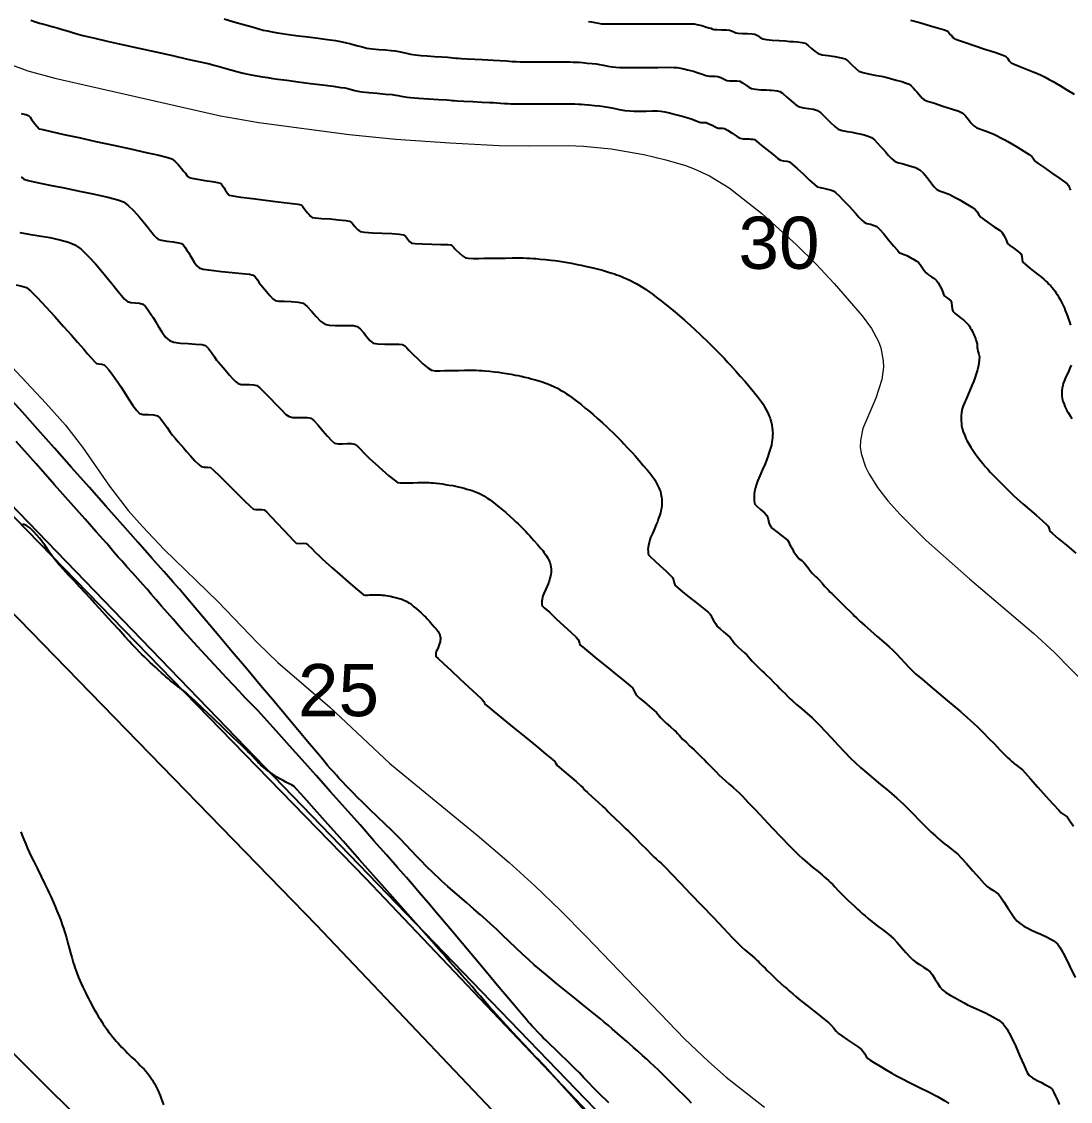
# Model space of a CAD drawing. Extents: x 27 to 849, y 0 to 853.
# Drawn here: x 268.1 to 370.2, y 203.5 to 308.7 of the extents above; entities that cross this region are included whole.
import ezdxf
from ezdxf.enums import TextEntityAlignment as Align

# ---------------------------------------------------------------- set-up
doc = ezdxf.new("R2010")
doc.units = 0
doc.header["$LTSCALE"] = 2
for name, color, linetype in [('Curva 1 m', 5, 'Continuous'), ('Curva Mestra', 1, 'Continuous'), ('TRA_Trecho_Rodoviario_L', 7, 'Continuous'), ('TXT - TEXTO 01', 142, 'Continuous')]:
    doc.layers.add(name, color=color, linetype=linetype)
doc.styles.add('ARIAL', font='arial.ttf')

msp = doc.modelspace()

# ---------------------------------------------------------------- linework, layer by layer
at = {"extrusion": (-0.049704, 0.050571, 0.997483), "elevation": -45.88}
msp.add_lwpolyline([(-371.68, 250.55), (-374.36, -58.63), (-849.75, -54.52), (-847.07, 254.67)], close=True, dxfattribs=at)
at = {"layer": 'Curva 1 m', "linetype": 'Continuous', "lineweight": -3}
for points, elevation in [([(268.99, 308.84), (269.44, 308.68), (269.82, 308.57), (270.25, 308.45), (270.71, 308.32), (271.15, 308.21), (271.53, 308.1), (271.92, 307.98), (272.42, 307.83), (272.95, 307.67), (273.46, 307.52), (273.9, 307.4), (274.33, 307.3), (275.2, 307.1), (276.42, 306.82), (277.88, 306.49), (279.49, 306.13), (281.15, 305.76), (282.77, 305.4), (284.24, 305.07), (285.47, 304.79), (286.36, 304.59), (286.81, 304.48), (287.3, 304.35), (287.86, 304.18), (288.46, 304.01), (289.02, 303.85), (289.52, 303.72), (289.94, 303.63), (290.44, 303.54), (290.99, 303.44), (291.55, 303.34), (292.07, 303.26), (292.53, 303.18), (293.04, 303.11), (293.91, 303), (295.01, 302.85), (296.2, 302.7), (297.38, 302.55), (298.41, 302.41), (299.17, 302.31), (299.54, 302.26), (299.84, 302.19), (300.18, 302.09), (300.53, 302), (300.83, 301.93), (301.21, 301.88), (301.89, 301.81), (302.71, 301.73), (303.52, 301.66), (304.17, 301.6), (304.48, 301.56), (304.75, 301.51), (305.04, 301.45), (305.23, 301.41), (305.42, 301.38), (305.61, 301.35), (305.95, 301.33), (306.72, 301.27), (307.71, 301.2), (308.7, 301.13), (309.48, 301.08), (309.82, 301.06), (310, 301.04), (310.19, 301.02), (310.48, 301), (311.15, 300.97), (312.01, 300.93), (312.9, 300.88), (313.63, 300.85), (314.04, 300.82), (314.35, 300.8), (314.72, 300.78), (315.09, 300.75), (315.41, 300.74), (315.73, 300.72), (316.2, 300.71), (316.73, 300.7), (317.25, 300.69), (317.68, 300.69), (318.11, 300.69), (318.72, 300.7), (319.39, 300.7), (320.03, 300.71), (320.53, 300.72), (320.78, 300.72), (320.98, 300.72), (321.2, 300.71), (321.4, 300.71), (321.61, 300.7), (321.94, 300.69), (322.3, 300.68), (322.6, 300.67), (322.89, 300.64), (323.33, 300.6), (323.85, 300.55), (324.35, 300.5), (324.76, 300.45), (325.18, 300.38), (325.71, 300.28), (326.28, 300.16), (326.83, 300.07), (327.31, 300.01), (327.73, 299.99), (328.28, 299.99), (328.89, 300), (329.48, 300.01), (329.97, 300.02), (330.31, 300), (330.71, 299.93), (331.17, 299.82), (331.63, 299.71), (332, 299.61), (332.4, 299.5), (332.86, 299.36), (333.29, 299.23), (333.55, 299.15), (333.78, 299.06), (334.04, 298.96), (334.23, 298.9), (334.39, 298.89), (334.57, 298.89), (334.73, 298.88), (334.94, 298.79), (335.31, 298.61), (335.68, 298.44), (335.91, 298.34), (336.11, 298.32), (336.34, 298.32), (336.54, 298.3), (336.81, 298.14), (337.28, 297.84), (337.75, 297.53), (338.06, 297.36), (338.35, 297.31), (338.7, 297.29), (338.94, 297.28), (339.1, 297.27), (339.28, 297.25), (339.44, 297.22), (339.65, 297.06), (340.1, 296.69), (340.67, 296.23), (341.25, 295.76), (341.73, 295.39), (341.98, 295.21), (342.26, 295.15), (342.58, 295.11), (342.86, 295.04), (343.11, 294.83), (343.6, 294.39), (344.21, 293.84), (344.81, 293.28), (345.3, 292.84), (345.56, 292.63), (345.83, 292.54), (346.16, 292.48), (346.43, 292.43), (346.68, 292.37), (346.95, 292.3), (347.18, 292.21), (347.37, 292.05), (347.68, 291.75), (348.05, 291.37), (348.41, 291), (348.7, 290.7), (348.97, 290.41), (349.28, 290.05), (349.61, 289.68), (349.9, 289.37), (350.12, 289.18), (350.4, 289.06), (350.75, 288.97), (351.1, 288.87), (351.37, 288.75), (351.62, 288.51), (352.03, 288.04), (352.51, 287.46), (352.99, 286.89), (353.36, 286.44), (353.55, 286.23), (353.76, 286.13), (354.01, 286.03), (354.2, 285.96), (354.35, 285.89), (354.51, 285.8), (354.66, 285.72), (354.87, 285.6), (355.18, 285.42), (355.43, 285.24), (355.59, 285.05), (355.77, 284.76), (355.97, 284.47), (356.15, 284.24), (356.38, 284.06), (356.68, 283.87), (356.97, 283.69), (357.18, 283.51), (357.34, 283.28), (357.51, 282.98), (357.65, 282.69), (357.73, 282.51), (357.79, 282.35), (357.85, 282.16), (357.92, 282.01), (358.1, 281.87), (358.38, 281.69), (358.58, 281.51), (358.64, 281.31), (358.67, 281.02), (358.7, 280.73), (358.77, 280.51), (358.98, 280.29), (359.32, 280.02), (359.65, 279.77), (359.82, 279.65), (359.94, 279.54), (360.05, 279.42), (360.16, 279.3), (360.27, 279.17), (360.37, 279.04), (360.46, 278.89), (360.54, 278.76), (360.64, 278.58), (360.71, 278.44), (360.78, 278.29), (360.85, 278.14), (360.9, 278.02), (360.96, 277.85), (361.01, 277.71), (361.08, 277.52), (361.14, 277.32), (361.14, 277.17), (361.14, 276.98), (361.15, 276.82), (361.21, 276.61), (361.3, 276.33), (361.36, 276.07), (361.34, 275.78), (361.29, 275.41), (361.23, 275.08), (361.16, 274.8), (361.03, 274.4), (360.9, 273.98), (360.77, 273.63), (360.62, 273.27), (360.38, 272.72), (360.12, 272.11), (359.89, 271.59), (359.77, 271.29), (359.68, 270.99), (359.61, 270.64), (359.56, 270.33), (359.56, 270.1), (359.56, 269.83), (359.59, 269.56), (359.62, 269.33), (359.68, 269.08), (359.78, 268.77), (359.89, 268.48), (359.96, 268.29), (360.04, 268.12), (360.13, 267.93), (360.22, 267.76), (360.33, 267.58), (360.51, 267.28), (360.71, 266.96), (360.89, 266.69), (361.06, 266.45), (361.28, 266.16), (361.51, 265.88), (361.71, 265.63), (361.91, 265.39), (362.16, 265.11), (362.41, 264.83), (362.63, 264.59), (362.88, 264.33), (363.3, 263.92), (363.79, 263.43), (364.28, 262.95), (364.68, 262.57), (365.04, 262.24), (365.58, 261.76), (366.22, 261.2), (366.87, 260.63), (367.45, 260.12), (367.87, 259.75), (368.05, 259.57), (368.11, 259.42), (368.16, 259.23), (368.22, 259.07), (368.46, 258.86), (369.03, 258.38), (369.82, 257.71), (370.73, 256.94)], 31), ([(287.79, 308.97), (288.74, 308.7), (289.68, 308.43), (290.52, 308.19), (291.19, 308), (291.6, 307.89), (292.01, 307.81), (292.48, 307.72), (292.98, 307.63), (293.45, 307.55), (293.86, 307.49), (294.3, 307.43), (295.04, 307.33), (295.96, 307.22), (296.95, 307.09), (297.88, 306.97), (298.64, 306.87), (299.12, 306.79), (299.59, 306.69), (300.13, 306.54), (300.69, 306.38), (301.23, 306.24), (301.7, 306.13), (302.22, 306.07), (302.85, 306), (303.5, 305.95), (304.07, 305.9), (304.44, 305.86), (304.82, 305.79), (305.27, 305.69), (305.68, 305.6), (305.94, 305.55), (306.18, 305.51), (306.45, 305.47), (306.69, 305.44), (306.98, 305.41), (307.56, 305.37), (308.27, 305.32), (308.99, 305.28), (309.56, 305.24), (309.85, 305.22), (310.09, 305.19), (310.36, 305.16), (310.6, 305.14), (310.9, 305.12), (311.49, 305.09), (312.21, 305.06), (312.92, 305.02), (313.48, 304.99), (314.01, 304.96), (314.64, 304.92), (315.28, 304.88), (315.84, 304.84), (316.23, 304.82), (316.63, 304.8), (317.08, 304.79), (317.54, 304.79), (317.94, 304.78), (318.32, 304.78), (318.85, 304.79), (319.43, 304.8), (319.93, 304.8), (320.26, 304.81), (320.56, 304.8), (320.92, 304.8), (321.26, 304.79), (321.51, 304.78), (321.79, 304.77), (322.12, 304.76), (322.4, 304.75), (322.7, 304.73), (323.14, 304.68), (323.63, 304.63), (324.03, 304.59), (324.34, 304.53), (324.74, 304.46), (325.17, 304.37), (325.58, 304.3), (325.93, 304.26), (326.32, 304.24), (327.04, 304.24), (327.97, 304.24), (329, 304.25), (330.02, 304.25), (330.92, 304.26), (331.6, 304.25), (331.93, 304.24), (332.23, 304.19), (332.58, 304.11), (332.93, 304.02), (333.21, 303.95), (333.5, 303.87), (333.85, 303.76), (334.17, 303.67), (334.37, 303.6), (334.53, 303.54), (334.71, 303.47), (334.88, 303.42), (335.06, 303.41), (335.33, 303.41), (335.63, 303.41), (335.88, 303.38), (336.16, 303.27), (336.48, 303.1), (336.76, 302.98), (337.02, 302.95), (337.37, 302.95), (337.72, 302.94), (338.01, 302.9), (338.28, 302.76), (338.58, 302.55), (338.88, 302.33), (339.16, 302.19), (339.53, 302.12), (340.06, 302.08), (340.57, 302.06), (340.91, 302.04), (341.14, 302.02), (341.42, 302), (341.69, 301.96), (341.91, 301.91), (342.16, 301.73), (342.56, 301.39), (343.03, 300.99), (343.48, 300.62), (343.82, 300.4), (344.21, 300.3), (344.69, 300.24), (345.18, 300.17), (345.57, 300.06), (345.89, 299.82), (346.34, 299.4), (346.82, 298.92), (347.26, 298.5), (347.59, 298.25), (347.98, 298.12), (348.47, 298.02), (348.95, 297.94), (349.34, 297.86), (349.7, 297.77), (350.11, 297.67), (350.52, 297.56), (350.84, 297.41), (351.12, 297.19), (351.43, 296.88), (351.73, 296.55), (351.98, 296.28), (352.22, 296.01), (352.49, 295.68), (352.78, 295.37), (353.05, 295.14), (353.38, 295), (353.92, 294.85), (354.53, 294.68), (355.11, 294.49), (355.55, 294.28), (355.89, 293.96), (356.27, 293.52), (356.63, 293.04), (356.95, 292.63), (357.18, 292.39), (357.47, 292.23), (357.84, 292.09), (358.21, 291.96), (358.47, 291.86), (358.69, 291.75), (358.93, 291.63), (359.18, 291.5), (359.39, 291.38), (359.71, 291.19), (360.19, 290.91), (360.66, 290.61), (360.94, 290.41), (361.12, 290.18), (361.3, 289.9), (361.48, 289.66), (361.75, 289.46), (362.24, 289.12), (362.8, 288.74), (363.29, 288.41), (363.54, 288.21), (363.7, 287.96), (363.86, 287.66), (363.95, 287.46), (364.02, 287.27), (364.09, 287.09), (364.31, 286.92), (364.74, 286.61), (365.17, 286.29), (365.41, 286.07), (365.47, 285.84), (365.5, 285.55), (365.56, 285.32), (365.8, 285.09), (366.3, 284.68), (366.89, 284.21), (367.39, 283.81), (367.65, 283.6), (367.8, 283.46), (367.97, 283.3), (368.12, 283.15), (368.26, 283), (368.42, 282.82), (368.55, 282.65), (368.68, 282.48), (368.82, 282.28), (368.94, 282.1), (369.05, 281.92), (369.2, 281.65), (369.34, 281.38), (369.44, 281.2), (369.53, 281.01), (369.63, 280.79), (369.71, 280.59), (369.81, 280.34), (369.94, 280.01), (370.04, 279.74), (370.13, 279.46), (370.23, 279.15)], 32), ([(323.29, 308.72), (323.56, 308.68), (323.91, 308.61), (324.26, 308.55), (324.56, 308.5), (324.95, 308.5), (325.81, 308.49), (327, 308.49), (328.38, 308.49), (329.83, 308.5), (331.2, 308.5), (332.37, 308.5), (333.2, 308.49), (333.56, 308.49), (333.84, 308.44), (334.15, 308.36), (334.41, 308.29), (334.68, 308.21), (334.99, 308.12), (335.18, 308.06), (335.35, 307.99), (335.52, 307.94), (335.77, 307.93), (336.25, 307.92), (336.73, 307.91), (337.02, 307.89), (337.21, 307.81), (337.43, 307.7), (337.62, 307.62), (337.85, 307.59), (338.28, 307.57), (338.78, 307.55), (339.23, 307.53), (339.49, 307.49), (339.74, 307.35), (340.01, 307.16), (340.25, 307.02), (340.57, 306.97), (341.16, 306.92), (341.84, 306.87), (342.47, 306.83), (342.88, 306.79), (343.23, 306.77), (343.64, 306.73), (344.05, 306.68), (344.38, 306.6), (344.67, 306.4), (345, 306.1), (345.34, 305.8), (345.65, 305.59), (346.03, 305.49), (346.62, 305.4), (347.28, 305.3), (347.88, 305.2), (348.27, 305.08), (348.6, 304.84), (348.95, 304.48), (349.3, 304.13), (349.62, 303.88), (350, 303.75), (350.55, 303.62), (351.18, 303.5), (351.78, 303.39), (352.25, 303.29), (352.69, 303.17), (353.23, 303.02), (353.78, 302.87), (354.23, 302.72), (354.5, 302.62), (354.69, 302.47), (354.9, 302.26), (355.09, 302.04), (355.26, 301.86), (355.42, 301.68), (355.6, 301.46), (355.79, 301.25), (355.97, 301.1), (356.3, 300.97), (356.96, 300.76), (357.8, 300.49), (358.64, 300.22), (359.33, 299.98), (359.72, 299.81), (359.99, 299.55), (360.27, 299.18), (360.54, 298.82), (360.81, 298.55), (361.11, 298.38), (361.54, 298.21), (362, 298.03), (362.43, 297.88), (362.74, 297.75), (363.07, 297.6), (363.44, 297.4), (363.81, 297.21), (364.12, 297.03), (364.49, 296.82), (365.06, 296.47), (365.68, 296.08), (366.19, 295.76), (366.44, 295.58), (366.56, 295.43), (366.69, 295.24), (366.8, 295.08), (367.07, 294.89), (367.64, 294.49), (368.36, 294), (369.08, 293.5), (369.64, 293.1), (369.9, 292.91), (370.01, 292.74), (370.11, 292.54), (370.17, 292.41), (370.22, 292.28)], 33), ([(354.63, 308.84), (355.16, 308.71), (355.65, 308.58), (356.27, 308.4), (356.92, 308.21), (357.51, 308.04), (357.95, 307.9), (358.16, 307.82), (358.29, 307.71), (358.42, 307.57), (358.54, 307.44), (358.65, 307.32), (358.77, 307.17), (358.89, 307.06), (359.2, 306.95), (359.9, 306.71), (360.85, 306.39), (361.89, 306.04), (362.84, 305.72), (363.57, 305.47), (363.89, 305.34), (364.08, 305.15), (364.26, 304.9), (364.44, 304.71), (364.73, 304.57), (365.28, 304.35), (365.94, 304.08), (366.57, 303.83), (367.02, 303.65), (367.35, 303.48), (367.74, 303.29), (368.14, 303.08), (368.53, 302.87), (368.85, 302.69), (369.25, 302.45), (369.86, 302.08), (370.56, 301.64)], 34), ([(268.04, 299.76), (268.5, 299.65), (268.75, 299.57), (268.9, 299.41), (269.05, 299.19), (269.19, 298.99), (269.35, 298.77), (269.58, 298.49), (269.8, 298.28), (270.14, 298.19), (270.97, 298), (272.18, 297.73), (273.66, 297.41), (275.32, 297.05), (277.03, 296.68), (278.69, 296.32), (280.2, 295.98), (281.44, 295.7), (282.32, 295.48), (282.71, 295.36), (283, 295.13), (283.33, 294.79), (283.64, 294.42), (283.89, 294.11), (284.03, 293.95), (284.15, 293.8), (284.28, 293.64), (284.41, 293.52), (284.67, 293.46), (285.22, 293.36), (285.92, 293.25), (286.62, 293.14), (287.17, 293.04), (287.42, 292.98), (287.54, 292.87), (287.66, 292.7), (287.76, 292.56), (287.89, 292.34), (288.08, 292.02), (288.28, 291.8), (288.64, 291.73), (289.44, 291.61), (290.55, 291.47), (291.81, 291.32), (293.07, 291.17), (294.17, 291.03), (294.96, 290.93), (295.29, 290.87), (295.43, 290.74), (295.56, 290.54), (295.66, 290.4), (295.79, 290.24), (295.93, 290.08), (296.05, 289.95), (296.2, 289.76), (296.36, 289.64), (296.65, 289.6), (297.29, 289.55), (298.11, 289.49), (298.95, 289.42), (299.64, 289.35), (300.01, 289.27), (300.27, 289.07), (300.54, 288.76), (300.8, 288.46), (301.06, 288.26), (301.47, 288.19), (302.24, 288.14), (303.19, 288.1), (304.14, 288.06), (304.89, 288.01), (305.27, 287.96), (305.46, 287.8), (305.65, 287.56), (305.85, 287.31), (306.04, 287.15), (306.41, 287.1), (307.12, 287.07), (308.01, 287.03), (308.89, 287.01), (309.58, 286.99), (309.89, 286.96), (310.02, 286.86), (310.16, 286.71), (310.28, 286.59), (310.44, 286.43), (310.71, 286.16), (311.01, 285.89), (311.29, 285.71), (311.59, 285.66), (312.05, 285.64), (312.59, 285.65), (313.12, 285.66), (313.56, 285.67), (313.98, 285.67), (314.56, 285.67), (315.21, 285.68), (315.84, 285.69), (316.36, 285.7), (316.65, 285.7), (316.93, 285.69), (317.25, 285.68), (317.57, 285.67), (317.85, 285.65), (318.14, 285.63), (318.58, 285.59), (319.1, 285.54), (319.6, 285.49), (320.01, 285.43), (320.46, 285.37), (321.03, 285.27), (321.63, 285.17), (322.17, 285.07), (322.56, 284.99), (322.96, 284.91), (323.42, 284.8), (323.88, 284.69), (324.26, 284.6), (324.65, 284.49), (325.12, 284.35), (325.54, 284.22), (325.8, 284.14), (326.02, 284.06), (326.27, 283.97), (326.48, 283.89), (326.7, 283.8), (327.02, 283.65), (327.38, 283.49), (327.67, 283.35), (327.98, 283.17), (328.4, 282.92), (328.83, 282.65), (329.19, 282.41), (329.47, 282.2), (329.87, 281.89), (330.36, 281.51), (330.87, 281.11), (331.34, 280.73), (331.73, 280.4), (332.13, 280.06), (332.63, 279.62), (333.17, 279.14), (333.69, 278.67), (334.13, 278.27), (334.43, 277.99), (334.71, 277.72), (335.03, 277.41), (335.37, 277.07), (335.68, 276.76), (335.95, 276.48), (336.21, 276.21), (336.51, 275.9), (336.82, 275.56), (337.12, 275.24), (337.37, 274.97), (337.65, 274.65), (338.06, 274.19), (338.53, 273.65), (338.98, 273.12), (339.35, 272.69), (339.56, 272.44), (339.73, 272.21), (339.93, 271.94), (340.12, 271.67), (340.28, 271.44), (340.42, 271.19), (340.59, 270.89), (340.73, 270.61), (340.82, 270.44), (340.89, 270.28), (340.96, 270.1), (341.01, 269.94), (341.06, 269.74), (341.12, 269.44), (341.17, 269.13), (341.2, 268.94), (341.21, 268.78), (341.22, 268.6), (341.21, 268.44), (341.19, 268.19), (341.15, 267.8), (341.09, 267.46), (341.02, 267.17), (340.89, 266.78), (340.75, 266.36), (340.63, 266.01), (340.48, 265.64), (340.24, 265.09), (339.97, 264.49), (339.75, 263.97), (339.63, 263.67), (339.54, 263.34), (339.46, 262.96), (339.42, 262.71), (339.41, 262.55), (339.41, 262.37), (339.41, 262.21), (339.42, 262.05), (339.44, 261.86), (339.48, 261.71), (339.66, 261.52), (340.03, 261.21), (340.41, 260.87), (340.65, 260.61), (340.74, 260.38), (340.81, 260.09), (340.89, 259.8), (340.99, 259.57), (341.21, 259.35), (341.63, 259.02), (342.09, 258.65), (342.49, 258.35), (342.69, 258.18), (342.78, 258.02), (342.87, 257.82), (342.95, 257.65), (343.07, 257.45), (343.26, 257.12), (343.47, 256.8), (343.62, 256.58), (343.81, 256.4), (344.05, 256.22), (344.24, 256.04), (344.42, 255.83), (344.66, 255.5), (344.9, 255.18), (345.06, 254.98), (345.22, 254.83), (345.4, 254.67), (345.56, 254.53), (345.74, 254.33), (346.02, 254.01), (346.3, 253.69), (346.48, 253.49), (346.64, 253.33), (346.82, 253.16), (346.98, 253.01), (347.23, 252.76), (347.72, 252.28), (348.29, 251.72), (348.78, 251.23), (349.04, 250.98), (349.2, 250.82), (349.38, 250.64), (349.54, 250.48), (349.74, 250.3), (350.17, 249.92), (350.75, 249.41), (351.4, 248.84), (352.03, 248.28), (352.56, 247.81), (352.91, 247.49), (353.26, 247.13), (353.66, 246.71), (354.07, 246.26), (354.47, 245.84), (354.82, 245.49), (355.17, 245.17), (355.77, 244.66), (356.53, 244.01), (357.37, 243.31), (358.21, 242.6), (358.95, 241.98), (359.53, 241.49), (359.84, 241.22), (360.13, 240.96), (360.47, 240.66), (360.82, 240.35), (361.15, 240.04), (361.43, 239.77), (361.75, 239.45), (362.24, 238.94), (362.81, 238.36), (363.35, 237.8), (363.77, 237.37), (363.97, 237.16), (364.12, 237.01), (364.3, 236.84), (364.44, 236.72), (364.55, 236.62), (364.67, 236.51), (364.78, 236.42), (364.98, 236.27), (365.27, 236.04), (365.53, 235.83), (365.79, 235.55), (366.33, 234.95), (367.05, 234.15), (367.83, 233.29), (368.54, 232.51), (369.07, 231.92), (369.32, 231.66), (369.49, 231.53), (369.71, 231.4), (369.88, 231.27), (370.09, 230.98), (370.52, 230.34)], 29), ([(268.05, 293.58), (268.31, 293.36), (268.72, 293.24), (269.6, 293.04), (270.81, 292.79), (272.23, 292.51), (273.73, 292.21), (275.19, 291.9), (276.47, 291.62), (277.44, 291.37), (277.99, 291.17), (278.47, 290.81), (279.01, 290.27), (279.55, 289.66), (280.04, 289.07), (280.42, 288.6), (280.63, 288.35), (280.8, 288.14), (281, 287.89), (281.2, 287.65), (281.4, 287.49), (281.7, 287.41), (282.23, 287.33), (282.83, 287.25), (283.35, 287.17), (283.65, 287.09), (283.83, 286.93), (284.01, 286.7), (284.18, 286.45), (284.32, 286.24), (284.46, 286.01), (284.65, 285.67), (284.89, 285.29), (285.13, 284.94), (285.37, 284.72), (285.77, 284.61), (286.54, 284.5), (287.53, 284.39), (288.58, 284.28), (289.55, 284.18), (290.28, 284.1), (290.63, 284.02), (290.83, 283.84), (291.04, 283.56), (291.22, 283.27), (291.36, 283.07), (291.53, 282.87), (291.73, 282.64), (291.91, 282.44), (292.07, 282.25), (292.29, 281.99), (292.53, 281.72), (292.76, 281.55), (293.09, 281.5), (293.66, 281.48), (294.34, 281.46), (295, 281.4), (295.5, 281.28), (295.89, 280.98), (296.32, 280.52), (296.75, 280), (297.18, 279.54), (297.59, 279.25), (298.02, 279.14), (298.6, 279.11), (299.23, 279.11), (299.86, 279.12), (300.39, 279.1), (300.75, 279.02), (301.06, 278.79), (301.37, 278.42), (301.68, 278.01), (301.99, 277.65), (302.3, 277.41), (302.77, 277.32), (303.46, 277.29), (304.21, 277.3), (304.84, 277.3), (305.18, 277.27), (305.38, 277.13), (305.59, 276.93), (305.79, 276.7), (305.97, 276.52), (306.22, 276.28), (306.66, 275.86), (307.16, 275.39), (307.64, 274.99), (307.99, 274.77), (308.36, 274.7), (308.82, 274.69), (309.29, 274.72), (309.69, 274.73), (310.08, 274.74), (310.63, 274.74), (311.22, 274.75), (311.72, 274.76), (312.01, 274.76), (312.3, 274.75), (312.62, 274.74), (312.91, 274.73), (313.2, 274.7), (313.65, 274.66), (314.13, 274.61), (314.53, 274.56), (314.86, 274.51), (315.29, 274.44), (315.74, 274.36), (316.15, 274.29), (316.44, 274.23), (316.74, 274.17), (317.09, 274.09), (317.43, 274.01), (317.71, 273.93), (318, 273.85), (318.36, 273.75), (318.68, 273.65), (318.87, 273.59), (319.03, 273.53), (319.22, 273.47), (319.38, 273.4), (319.62, 273.3), (319.97, 273.14), (320.27, 273), (320.5, 272.86), (320.82, 272.68), (321.14, 272.47), (321.41, 272.29), (321.67, 272.1), (322.07, 271.79), (322.52, 271.44), (322.96, 271.08), (323.32, 270.79), (323.69, 270.47), (324.16, 270.06), (324.64, 269.62), (325.06, 269.24), (325.34, 268.98), (325.61, 268.72), (325.92, 268.42), (326.23, 268.11), (326.48, 267.85), (326.73, 267.59), (327.02, 267.28), (327.31, 266.98), (327.55, 266.71), (327.81, 266.41), (328.2, 265.97), (328.62, 265.48), (328.98, 265.06), (329.19, 264.82), (329.37, 264.58), (329.57, 264.3), (329.73, 264.07), (329.88, 263.81), (330.04, 263.51), (330.14, 263.31), (330.21, 263.13), (330.28, 262.94), (330.33, 262.72), (330.39, 262.41), (330.42, 262.19), (330.43, 262), (330.43, 261.82), (330.41, 261.62), (330.38, 261.33), (330.34, 261.08), (330.28, 260.87), (330.19, 260.57), (330.08, 260.25), (329.99, 259.99), (329.88, 259.72), (329.7, 259.3), (329.5, 258.85), (329.33, 258.46), (329.24, 258.23), (329.18, 257.99), (329.12, 257.7), (329.08, 257.52), (329.07, 257.33), (329.08, 257.14), (329.09, 256.95), (329.13, 256.77), (329.31, 256.59), (329.73, 256.2), (330.27, 255.71), (330.82, 255.21), (331.25, 254.8), (331.46, 254.58), (331.55, 254.34), (331.63, 254.04), (331.72, 253.8), (331.94, 253.59), (332.43, 253.18), (333.09, 252.65), (333.79, 252.09), (334.44, 251.57), (334.92, 251.18), (335.13, 251.01), (335.2, 250.89), (335.26, 250.74), (335.32, 250.61), (335.44, 250.4), (335.64, 250.08), (335.82, 249.81), (336.06, 249.59), (336.44, 249.27), (336.83, 248.96), (337.08, 248.73), (337.22, 248.56), (337.38, 248.34), (337.54, 248.12), (337.69, 247.94), (337.89, 247.74), (338.18, 247.49), (338.48, 247.23), (338.69, 247.03), (338.85, 246.86), (339.03, 246.65), (339.22, 246.43), (339.38, 246.25), (339.58, 246.06), (339.85, 245.8), (340.14, 245.52), (340.38, 245.29), (340.61, 245.06), (340.96, 244.72), (341.34, 244.35), (341.68, 244.01), (341.92, 243.77), (342.15, 243.54), (342.42, 243.27), (342.69, 242.99), (342.92, 242.76), (343.16, 242.55), (343.55, 242.21), (344.04, 241.78), (344.57, 241.32), (345.05, 240.89), (345.45, 240.52), (345.81, 240.15), (346.32, 239.61), (346.93, 238.97), (347.57, 238.28), (348.21, 237.6), (348.8, 236.99), (349.28, 236.52), (349.77, 236.08), (350.38, 235.54), (351.06, 234.97), (351.73, 234.42), (352.32, 233.92), (352.78, 233.54), (353.04, 233.32), (353.32, 233.08), (353.64, 232.79), (353.96, 232.49), (354.23, 232.24), (354.52, 231.94), (354.96, 231.49), (355.45, 230.98), (355.87, 230.54), (356.14, 230.28), (356.36, 230.06), (356.63, 229.81), (356.88, 229.57), (357.07, 229.4), (357.29, 229.2), (357.54, 228.98), (357.76, 228.79), (357.95, 228.64), (358.26, 228.41), (358.62, 228.13), (358.97, 227.86), (359.25, 227.62), (359.57, 227.28), (360.09, 226.71), (360.71, 226.01), (361.32, 225.33), (361.81, 224.78), (362.09, 224.49), (362.34, 224.3), (362.66, 224.11), (362.97, 223.91), (363.21, 223.72), (363.41, 223.46), (363.72, 222.99), (364.09, 222.42), (364.47, 221.84), (364.79, 221.37), (365.02, 221.09), (365.31, 220.86), (365.69, 220.63), (366.08, 220.42), (366.42, 220.24), (366.78, 220.07), (367.33, 219.82), (367.95, 219.53), (368.54, 219.21), (368.96, 218.89), (369.22, 218.5), (369.62, 217.75), (370.12, 216.76), (370.67, 215.61)], 28), ([(267.9, 288.16), (268.79, 288.01), (269.79, 287.85), (270.82, 287.67), (271.8, 287.47), (272.65, 287.24), (273.27, 286.98), (273.87, 286.54), (274.56, 285.88), (275.27, 285.11), (275.94, 284.32), (276.53, 283.6), (276.98, 283.05), (277.23, 282.74), (277.49, 282.43), (277.79, 282.05), (278.1, 281.69), (278.38, 281.46), (278.71, 281.37), (279.13, 281.33), (279.56, 281.29), (279.88, 281.19), (280.14, 280.96), (280.41, 280.61), (280.67, 280.23), (280.88, 279.91), (281.09, 279.58), (281.39, 279.06), (281.73, 278.49), (282.1, 277.98), (282.47, 277.64), (282.9, 277.5), (283.55, 277.41), (284.29, 277.36), (285.02, 277.31), (285.62, 277.26), (285.97, 277.17), (286.27, 276.89), (286.58, 276.48), (286.86, 276.05), (287.06, 275.75), (287.25, 275.53), (287.47, 275.27), (287.69, 275.02), (287.89, 274.81), (288.07, 274.59), (288.31, 274.28), (288.6, 273.95), (288.89, 273.66), (289.16, 273.46), (289.47, 273.38), (289.86, 273.37), (290.28, 273.37), (290.67, 273.35), (290.99, 273.28), (291.27, 273.06), (291.71, 272.63), (292.25, 272.07), (292.82, 271.46), (293.37, 270.9), (293.82, 270.46), (294.13, 270.24), (294.49, 270.16), (294.94, 270.16), (295.42, 270.17), (295.88, 270.17), (296.23, 270.09), (296.54, 269.85), (296.95, 269.41), (297.41, 268.87), (297.87, 268.34), (298.27, 267.9), (298.56, 267.67), (298.89, 267.6), (299.31, 267.6), (299.77, 267.62), (300.18, 267.63), (300.48, 267.57), (300.78, 267.37), (301.09, 267.06), (301.39, 266.73), (301.66, 266.45), (301.97, 266.16), (302.52, 265.66), (303.19, 265.07), (303.85, 264.49), (304.39, 264.04), (304.68, 263.83), (304.93, 263.78), (305.24, 263.78), (305.55, 263.79), (305.82, 263.8), (306.16, 263.8), (306.65, 263.81), (307.1, 263.82), (307.36, 263.82), (307.56, 263.81), (307.77, 263.81), (307.96, 263.8), (308.16, 263.78), (308.46, 263.75), (308.78, 263.72), (309.05, 263.69), (309.33, 263.64), (309.7, 263.58), (310.06, 263.52), (310.32, 263.47), (310.59, 263.41), (310.9, 263.33), (311.17, 263.27), (311.44, 263.19), (311.74, 263.1), (311.94, 263.04), (312.11, 262.98), (312.28, 262.92), (312.44, 262.85), (312.67, 262.74), (312.87, 262.64), (313.09, 262.52), (313.38, 262.34), (313.63, 262.17), (313.87, 262), (314.22, 261.73), (314.59, 261.43), (314.9, 261.17), (315.23, 260.89), (315.63, 260.54), (316, 260.2), (316.25, 259.97), (316.43, 259.79), (316.64, 259.59), (316.84, 259.39), (317.01, 259.21), (317.18, 259.04), (317.37, 258.84), (317.56, 258.63), (317.73, 258.45), (317.96, 258.19), (318.3, 257.79), (318.63, 257.41), (318.82, 257.19), (318.94, 257.03), (319.07, 256.85), (319.18, 256.69), (319.28, 256.52), (319.39, 256.31), (319.45, 256.19), (319.5, 256.07), (319.54, 255.94), (319.57, 255.8), (319.62, 255.58), (319.64, 255.44), (319.65, 255.32), (319.65, 255.19), (319.63, 255.07), (319.61, 254.87), (319.58, 254.7), (319.53, 254.5), (319.44, 254.22), (319.35, 253.97), (319.25, 253.73), (319.09, 253.36), (318.94, 253.01), (318.85, 252.8), (318.81, 252.63), (318.77, 252.44), (318.75, 252.32), (318.74, 252.2), (318.74, 252.08), (318.75, 251.95), (318.78, 251.82), (318.97, 251.63), (319.47, 251.18), (320.14, 250.55), (320.88, 249.87), (321.56, 249.24), (322.07, 248.76), (322.28, 248.54), (322.34, 248.38), (322.39, 248.18), (322.45, 248.02), (322.69, 247.81), (323.28, 247.33), (324.09, 246.66), (325.02, 245.91), (325.95, 245.15), (326.76, 244.5), (327.34, 244.03), (327.57, 243.83), (327.63, 243.7), (327.7, 243.57), (327.77, 243.43), (327.9, 243.22), (328.03, 243.04), (328.26, 242.83), (328.7, 242.45), (329.22, 242.01), (329.67, 241.63), (329.91, 241.43), (330.04, 241.26), (330.18, 241.06), (330.32, 240.89), (330.51, 240.72), (330.86, 240.4), (331.27, 240.03), (331.62, 239.72), (331.82, 239.54), (331.96, 239.37), (332.13, 239.18), (332.28, 239.02), (332.45, 238.84), (332.78, 238.53), (333.16, 238.16), (333.53, 237.82), (333.78, 237.58), (334.01, 237.34), (334.29, 237.07), (334.57, 236.8), (334.8, 236.56), (335.02, 236.34), (335.33, 236.03), (335.67, 235.67), (336.01, 235.33), (336.3, 235.05), (336.59, 234.79), (336.95, 234.48), (337.33, 234.15), (337.69, 233.83), (337.99, 233.56), (338.28, 233.26), (338.81, 232.7), (339.53, 231.95), (340.35, 231.08), (341.21, 230.17), (342.05, 229.29), (342.8, 228.51), (343.38, 227.91), (343.73, 227.56), (344.12, 227.2), (344.62, 226.78), (345.14, 226.34), (345.64, 225.93), (346.02, 225.61), (346.24, 225.42), (346.43, 225.26), (346.64, 225.07), (346.85, 224.87), (347.03, 224.7), (347.27, 224.46), (347.61, 224.1), (347.99, 223.71), (348.3, 223.39), (348.55, 223.15), (348.87, 222.85), (349.19, 222.55), (349.48, 222.27), (349.7, 222.07), (349.94, 221.86), (350.22, 221.61), (350.5, 221.37), (350.74, 221.16), (351.03, 220.94), (351.49, 220.59), (352.03, 220.18), (352.56, 219.76), (352.97, 219.41), (353.34, 219.03), (353.76, 218.55), (354.18, 218.06), (354.56, 217.63), (354.87, 217.32), (355.16, 217.1), (355.52, 216.87), (355.91, 216.63), (356.26, 216.4), (356.54, 216.16), (356.77, 215.87), (357.01, 215.49), (357.26, 215.08), (357.5, 214.7), (357.75, 214.41), (358.07, 214.16), (358.5, 213.89), (358.98, 213.62), (359.45, 213.36), (359.85, 213.14), (360.2, 212.96), (360.72, 212.73), (361.35, 212.45), (362.02, 212.13), (362.67, 211.8), (363.24, 211.45), (363.66, 211.11), (364.03, 210.6), (364.44, 209.83), (364.88, 208.91), (365.3, 207.96), (365.68, 207.1), (365.98, 206.44), (366.17, 206.11), (366.51, 205.86), (366.96, 205.6), (367.39, 205.39), (367.67, 205.24), (367.92, 205.1), (368.2, 204.93), (368.42, 204.75), (368.57, 204.49), (368.77, 204.06), (368.98, 203.6), (369.13, 203.25)], 27), ([(267.54, 283.08), (268.1, 282.96), (268.54, 282.8), (268.96, 282.45), (269.62, 281.8), (270.43, 280.94), (271.31, 279.98), (272.17, 279.02), (272.93, 278.16), (273.52, 277.5), (273.83, 277.14), (274.13, 276.8), (274.5, 276.37), (274.87, 275.94), (275.18, 275.6), (275.36, 275.43), (275.59, 275.37), (275.88, 275.35), (276.11, 275.3), (276.28, 275.12), (276.56, 274.79), (276.88, 274.36), (277.19, 273.94), (277.45, 273.59), (277.7, 273.22), (278.06, 272.65), (278.49, 271.98), (278.92, 271.34), (279.3, 270.83), (279.56, 270.56), (279.93, 270.46), (280.43, 270.44), (280.93, 270.42), (281.31, 270.32), (281.58, 270.08), (281.9, 269.66), (282.24, 269.18), (282.54, 268.74), (282.77, 268.43), (283.02, 268.13), (283.31, 267.79), (283.61, 267.45), (283.86, 267.17), (284.14, 266.86), (284.53, 266.42), (284.96, 265.95), (285.33, 265.57), (285.56, 265.38), (285.84, 265.33), (286.19, 265.33), (286.47, 265.28), (286.76, 265.03), (287.35, 264.46), (288.13, 263.68), (288.98, 262.84), (289.76, 262.06), (290.37, 261.48), (290.66, 261.23), (290.9, 261.19), (291.19, 261.19), (291.48, 261.2), (291.71, 261.15), (291.95, 260.94), (292.39, 260.48), (292.97, 259.87), (293.58, 259.2), (294.15, 258.59), (294.59, 258.13), (294.82, 257.93), (295.11, 257.89), (295.48, 257.91), (295.78, 257.88), (295.98, 257.72), (296.3, 257.42), (296.67, 257.05), (297.04, 256.68), (297.35, 256.38), (297.7, 256.07), (298.31, 255.53), (299.07, 254.86), (299.87, 254.16), (300.6, 253.53), (301.14, 253.07), (301.38, 252.88), (301.55, 252.86), (301.76, 252.86), (301.95, 252.87), (302.2, 252.87), (302.52, 252.88), (302.72, 252.88), (302.87, 252.88), (303.02, 252.87), (303.16, 252.86), (303.37, 252.84), (303.56, 252.81), (303.76, 252.78), (304.01, 252.74), (304.2, 252.7), (304.33, 252.67), (304.49, 252.64), (304.62, 252.6), (304.84, 252.54), (305.01, 252.49), (305.09, 252.46), (305.18, 252.43), (305.31, 252.37), (305.47, 252.29), (305.58, 252.23), (305.73, 252.14), (305.85, 252.06), (306.03, 251.93), (306.27, 251.73), (306.49, 251.56), (306.72, 251.36), (306.98, 251.12), (307.17, 250.95), (307.29, 250.83), (307.43, 250.7), (307.55, 250.58), (307.66, 250.46), (307.79, 250.32), (307.9, 250.2), (308.07, 250), (308.3, 249.73), (308.45, 249.57), (308.54, 249.44), (308.63, 249.32), (308.71, 249.17), (308.76, 249.06), (308.79, 249), (308.81, 248.94), (308.84, 248.81), (308.86, 248.69), (308.86, 248.63), (308.86, 248.57), (308.85, 248.46), (308.83, 248.32), (308.78, 248.16), (308.72, 247.96), (308.64, 247.77), (308.53, 247.52), (308.46, 247.37), (308.43, 247.24), (308.41, 247.13), (308.41, 247.07), (308.41, 247.01), (308.42, 246.94), (308.43, 246.88), (308.63, 246.69), (309.16, 246.2), (309.9, 245.51), (310.75, 244.71), (311.61, 243.91), (312.36, 243.21), (312.89, 242.71), (313.1, 242.51), (313.14, 242.38), (313.19, 242.25), (313.43, 242.04), (314.06, 241.53), (314.97, 240.78), (316.04, 239.9), (317.17, 238.98), (318.24, 238.11), (319.14, 237.37), (319.77, 236.86), (320, 236.66), (320.04, 236.6), (320.07, 236.53), (320.14, 236.41), (320.24, 236.26), (320.43, 236.09), (320.89, 235.7), (321.48, 235.19), (322.07, 234.69), (322.53, 234.29), (322.74, 234.12), (322.84, 233.98), (322.94, 233.85), (323.17, 233.64), (323.65, 233.21), (324.23, 232.69), (324.71, 232.25), (324.94, 232.04), (325.06, 231.91), (325.17, 231.78), (325.39, 231.57), (325.86, 231.12), (326.43, 230.58), (326.92, 230.1), (327.17, 229.86), (327.34, 229.7), (327.52, 229.51), (327.69, 229.35), (327.92, 229.11), (328.39, 228.64), (328.93, 228.1), (329.41, 227.61), (329.69, 227.34), (329.88, 227.16), (330.11, 226.96), (330.34, 226.77), (330.53, 226.59), (330.79, 226.32), (331.38, 225.71), (332.22, 224.83), (333.22, 223.77), (334.32, 222.63), (335.41, 221.48), (336.43, 220.41), (337.28, 219.52), (337.9, 218.88), (338.18, 218.59), (338.5, 218.31), (338.89, 217.98), (339.24, 217.69), (339.44, 217.53), (339.57, 217.41), (339.71, 217.28), (339.83, 217.16), (340.01, 216.99), (340.25, 216.73), (340.47, 216.51), (340.69, 216.29), (341.1, 215.91), (341.57, 215.46), (342.02, 215.04), (342.33, 214.75), (342.58, 214.53), (342.87, 214.27), (343.18, 214.01), (343.47, 213.75), (343.72, 213.54), (344.06, 213.28), (344.6, 212.85), (345.25, 212.35), (345.88, 211.85), (346.4, 211.44), (346.69, 211.2), (346.92, 210.96), (347.16, 210.67), (347.41, 210.38), (347.64, 210.15), (347.96, 209.92), (348.49, 209.56), (349.08, 209.17), (349.59, 208.82), (349.88, 208.61), (350.02, 208.42), (350.18, 208.17), (350.33, 207.92), (350.48, 207.73), (350.7, 207.57), (351.13, 207.31), (351.67, 206.98), (352.26, 206.63), (352.83, 206.3), (353.29, 206.04), (353.78, 205.78), (354.54, 205.4), (355.45, 204.95), (356.4, 204.47), (357.27, 204.01), (357.97, 203.62), (358.36, 203.33)], 26), ([(370.28, 275.24), (370.16, 274.97), (369.98, 274.55), (369.78, 274.1), (369.61, 273.71), (369.52, 273.48), (369.46, 273.26), (369.4, 273), (369.37, 272.77), (369.36, 272.53), (369.38, 272.25), (369.41, 272.02), (369.48, 271.75), (369.59, 271.44), (369.66, 271.23), (369.72, 271.11), (369.79, 270.96), (369.86, 270.84), (369.98, 270.63), (370.18, 270.31), (370.36, 270.04)], 32), ([(333.31, 203.38), (332.95, 203.75), (332.53, 204.18), (332.09, 204.62), (331.67, 205.04), (331.31, 205.4), (330.95, 205.75), (330.53, 206.16), (330.09, 206.58), (329.67, 206.98), (329.31, 207.32), (328.95, 207.65), (328.53, 208.03), (328.09, 208.43), (327.67, 208.81), (327.31, 209.13), (326.98, 209.42), (326.57, 209.77), (326.11, 210.17), (325.63, 210.58), (325.19, 210.96), (324.81, 211.28), (324.44, 211.58), (323.82, 212.08), (323.02, 212.73), (322.11, 213.47), (321.14, 214.26), (320.18, 215.04), (319.29, 215.77), (318.54, 216.39), (317.99, 216.86), (317.46, 217.33), (316.87, 217.89), (316.22, 218.49), (315.57, 219.11), (314.92, 219.73), (314.31, 220.31), (313.77, 220.82), (313.31, 221.24), (312.78, 221.71), (312.13, 222.28), (311.42, 222.89), (310.71, 223.5), (310.08, 224.04), (309.58, 224.47), (309.28, 224.74), (308.99, 225), (308.66, 225.31), (308.32, 225.64), (307.99, 225.96), (307.71, 226.23), (307.45, 226.5), (307.06, 226.9), (306.58, 227.41), (306.05, 227.96), (305.52, 228.52), (305.02, 229.04), (304.61, 229.46), (304.14, 229.92), (303.49, 230.55), (302.75, 231.26), (302, 231.99), (301.31, 232.66), (300.75, 233.19), (300.42, 233.52), (300.1, 233.85), (299.71, 234.25), (299.32, 234.67), (298.97, 235.04), (298.73, 235.31), (298.47, 235.6), (298.17, 235.93), (297.88, 236.27), (297.63, 236.57), (297.4, 236.84), (296.88, 237.46), (296.1, 238.38), (295.12, 239.56), (293.97, 240.93), (292.7, 242.45), (291.35, 244.05), (289.97, 245.7), (288.59, 247.33), (287.28, 248.89), (286.06, 250.34), (284.99, 251.61), (284.1, 252.65), (283.44, 253.42), (282.82, 254.13), (281.92, 255.15), (280.77, 256.45), (279.43, 257.97), (277.93, 259.67), (276.32, 261.48), (274.65, 263.37), (272.95, 265.28), (271.27, 267.17), (269.66, 268.98), (268.15, 270.67), (266.8, 272.18)], 24), ([(325.25, 203.42), (324.93, 203.72), (324.62, 204.02), (324.35, 204.28), (324.11, 204.52), (323.75, 204.9), (323.31, 205.37), (322.84, 205.86), (322.39, 206.32), (322.02, 206.7), (321.67, 207.05), (321.18, 207.52), (320.63, 208.05), (320.06, 208.6), (319.54, 209.1), (319.13, 209.5), (318.88, 209.74), (318.64, 209.99), (318.35, 210.3), (318.05, 210.61), (317.79, 210.89), (317.61, 211.09), (317.42, 211.3), (317.2, 211.56), (316.98, 211.81), (316.79, 212.03), (316.57, 212.29), (316.07, 212.89), (315.33, 213.77), (314.4, 214.88), (313.34, 216.15), (312.18, 217.52), (310.99, 218.95), (309.8, 220.36), (308.68, 221.69), (307.66, 222.9), (306.8, 223.91), (306.15, 224.67), (305.55, 225.36), (304.69, 226.34), (303.62, 227.55), (302.38, 228.94), (301.03, 230.47), (299.61, 232.07), (298.17, 233.69), (296.75, 235.28), (295.41, 236.8), (294.18, 238.17), (293.12, 239.36), (292.28, 240.3), (291.69, 240.95), (291.42, 241.26), (291.09, 241.61), (290.69, 242.01), (290.28, 242.43), (289.88, 242.83), (289.55, 243.18), (289.25, 243.49), (288.73, 244.05), (288.04, 244.79), (287.25, 245.64), (286.42, 246.54), (285.59, 247.43), (284.84, 248.25), (284.22, 248.93), (283.79, 249.4), (283.34, 249.91), (282.83, 250.5), (282.27, 251.14), (281.71, 251.79), (281.18, 252.41), (280.7, 252.96), (280.3, 253.42), (279.9, 253.87), (279.4, 254.43), (278.86, 255.03), (278.33, 255.62), (277.86, 256.15), (277.49, 256.55), (277.29, 256.78), (277.07, 257.04), (276.81, 257.35), (276.56, 257.65), (276.34, 257.91), (276.06, 258.23), (275.35, 259.03), (274.28, 260.24), (272.9, 261.79), (271.28, 263.61), (269.48, 265.64), (267.56, 267.81)], 23), ([(322.82, 202.74), (321.69, 204.01), (320.69, 205.14), (319.87, 206.05), (319.3, 206.69), (319.03, 206.98), (318.75, 207.28), (318.41, 207.62), (318.07, 207.96), (317.78, 208.26), (317.5, 208.56), (316.99, 209.11), (316.33, 209.82), (315.62, 210.59), (314.93, 211.34), (314.34, 211.98), (313.95, 212.41), (313.59, 212.81), (313.18, 213.28), (312.75, 213.79), (312.32, 214.28), (311.94, 214.73), (311.62, 215.09), (311.3, 215.45), (310.9, 215.89), (310.48, 216.36), (310.09, 216.8), (309.78, 217.14), (309.61, 217.33), (309.41, 217.57), (309.18, 217.84), (308.98, 218.08), (308.71, 218.39), (308.02, 219.17), (306.99, 220.33), (305.7, 221.78), (304.22, 223.45), (302.62, 225.25), (300.99, 227.09), (299.39, 228.89), (297.91, 230.55), (296.61, 232), (295.58, 233.16), (294.89, 233.92), (294.61, 234.22), (294.36, 234.37), (294.06, 234.51), (293.8, 234.64), (293.54, 234.79), (293.22, 234.97), (292.95, 235.14), (292.76, 235.26), (292.54, 235.41), (292.31, 235.57), (292.12, 235.71), (291.85, 235.92), (291.55, 236.17), (291.35, 236.34), (291.24, 236.45), (291.11, 236.57), (291, 236.68), (290.83, 236.87), (290.58, 237.15), (290.36, 237.39), (290.1, 237.64), (289.51, 238.2), (288.69, 238.98), (287.73, 239.9), (286.72, 240.86), (285.76, 241.78), (284.93, 242.56), (284.34, 243.12), (284.08, 243.36), (283.82, 243.56), (283.52, 243.78), (283.29, 243.94), (283.12, 244.08), (282.92, 244.24), (282.75, 244.38), (282.59, 244.51), (282.37, 244.71), (282.13, 244.91), (281.93, 245.09), (281.7, 245.29), (281.41, 245.56), (281.1, 245.84), (280.84, 246.08), (280.59, 246.31), (280.31, 246.58), (280.03, 246.85), (279.8, 247.08), (279.57, 247.31), (279.3, 247.58), (279.04, 247.85), (278.81, 248.08), (278.58, 248.34), (278.14, 248.82), (277.57, 249.46), (276.92, 250.17), (276.26, 250.9), (275.66, 251.56), (275.19, 252.08), (274.76, 252.55), (274.26, 253.08), (273.73, 253.66), (273.19, 254.24), (272.65, 254.81), (272.16, 255.35), (271.73, 255.82), (271.31, 256.34), (270.84, 256.99), (270.33, 257.71), (269.81, 258.41), (269.28, 259.02), (268.87, 259.41), (268.57, 259.61), (268.38, 259.69), (268.28, 259.72), (268.22, 259.72), (268.03, 259.7)], 22), ([(268, 229.79), (268.13, 229.46), (268.3, 229.05), (268.48, 228.61), (268.66, 228.19), (268.82, 227.83), (268.99, 227.48), (269.27, 226.9), (269.61, 226.2), (269.98, 225.46), (270.32, 224.76), (270.6, 224.19), (270.77, 223.83), (270.94, 223.45), (271.14, 222.99), (271.34, 222.52), (271.51, 222.12), (271.61, 221.87), (271.73, 221.59), (271.85, 221.26), (271.96, 220.97), (272.04, 220.73), (272.15, 220.42), (272.26, 220.09), (272.35, 219.81), (272.44, 219.48), (272.58, 218.96), (272.74, 218.39), (272.87, 217.89), (272.96, 217.58), (273.03, 217.35), (273.11, 217.08), (273.19, 216.81), (273.27, 216.58), (273.36, 216.32), (273.49, 215.98), (273.63, 215.63), (273.75, 215.33), (273.88, 215.04), (274.04, 214.68), (274.2, 214.34), (274.32, 214.08), (274.44, 213.85), (274.58, 213.58), (274.71, 213.31), (274.84, 213.08), (274.96, 212.85), (275.11, 212.58), (275.26, 212.31), (275.4, 212.08), (275.54, 211.84), (275.72, 211.56), (275.89, 211.29), (276.02, 211.08), (276.19, 210.84), (276.38, 210.57), (276.55, 210.33), (276.73, 210.09), (276.95, 209.82), (277.15, 209.58), (277.3, 209.41), (277.48, 209.21), (277.66, 209), (277.82, 208.83), (277.99, 208.66), (278.18, 208.46), (278.39, 208.25), (278.56, 208.08), (278.79, 207.86), (279.12, 207.55), (279.43, 207.26), (279.63, 207.06), (279.8, 206.89), (280, 206.68), (280.16, 206.5), (280.34, 206.29), (280.53, 206.03), (280.66, 205.86), (280.74, 205.75), (280.83, 205.62), (280.9, 205.5), (281.01, 205.3), (281.18, 204.98), (281.32, 204.7), (281.44, 204.43), (281.57, 204.11), (281.67, 203.83), (281.76, 203.58), (281.88, 203.23)], 22)]:
    msp.add_lwpolyline(points, dxfattribs=dict(at, elevation=elevation))
at = {"layer": 'Curva Mestra', "lineweight": 0}
for points, elevation in [([(265.57, 305.07), (268.69, 303.92), (271.3, 303.2), (287.43, 299.55), (291.19, 298.88), (299.96, 297.72), (304.53, 297.27), (309.78, 296.9), (314.59, 296.65), (317.43, 296.6), (321.3, 296.64), (322.79, 296.58), (325.5, 296.31), (328.68, 295.76), (330.8, 295.26), (332.73, 294.69), (333.58, 294.38), (335.06, 293.7), (336.97, 292.53), (340.15, 290.02), (343.52, 287.01), (345.42, 285.12), (347.2, 283.22), (349.93, 280.07), (350.83, 278.82), (351.51, 277.56), (351.74, 276.94), (351.98, 275.69), (352, 275.07), (351.85, 273.84), (351.27, 272.03), (350.01, 269.1), (349.76, 267.9), (349.74, 267.28), (349.83, 266.65), (350.25, 265.35), (350.58, 264.69), (351.41, 263.35), (352.44, 262.03), (353.59, 260.73), (356.15, 258.19), (360.37, 254.45), (366.65, 249.12), (368.63, 247.31), (371.8, 244.04)], 30), ([(263.82, 278.61), (270.43, 271.54), (272.34, 269.4), (274.01, 267.27), (276.65, 263.48), (278.47, 261.1), (279.84, 259.53), (281.96, 257.29), (287.2, 252.22), (291.07, 248.19), (293.03, 246.31), (298.08, 241.94), (303.92, 236.47), (312.44, 229.49), (315.57, 226.81), (318.07, 224.55), (320.57, 222.14), (323.07, 219.62), (332.64, 209.63), (334.97, 207.43), (336.7, 205.91), (340.41, 202.99)], 25)]:
    msp.add_lwpolyline(points, dxfattribs=dict(at, elevation=elevation)).dxf.unprotected_set("ltscale", 0)
at = {"layer": 'TRA_Trecho_Rodoviario_L', "color": 1}
for points in [[(461.13, 60.76), (450.94, 66.48), (441.94, 72.87), (426.71, 85.87), (389.26, 124.74), (343.21, 171.83), (296.83, 220.68), (213.31, 306.52), (143.97, 377.7)], [(458.23, 29.23), (444.37, 34.16), (436.4, 37.81), (427.96, 43.17), (413.33, 56.8), (392.35, 76.88), (376.07, 94.84), (361.66, 110.81), (349.11, 124.13), (338.94, 134.3), (311.86, 162.5), (287.62, 187.24), (273.98, 201.57), (260.23, 215.16), (229.3, 247.05), (201.95, 274.51), (178.81, 298.54), (165.05, 313.91)], [(464.07, 66.69), (454.48, 72.07), (446.01, 78.09), (431.25, 90.69), (394, 129.35), (347.98, 176.42), (301.6, 225.26), (218.05, 311.13)]]:
    msp.add_lwpolyline(points, dxfattribs=at)

# ---------------------------------------------------------------- texts
at = {"layer": 'TXT - TEXTO 01', "style": 'ARIAL'}
for s, p in [('30', (341.83, 283.11, 30)), ('25', (298.94, 239.54, 24))]:
    msp.add_text(s, height=5.08, dxfattribs=at).set_placement(p, align=Align.BOTTOM_CENTER)

doc.saveas('drawing.dxf')
